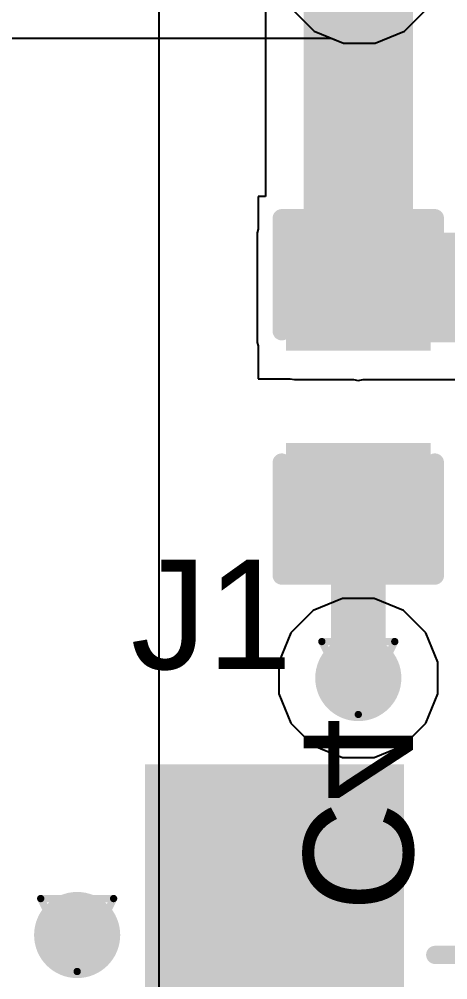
# Model space of a CAD drawing. Header units: inches. Extents: x 0 to 5359, y 0 to 5098.
# Drawn here: x 90.79 to 93.78, y 57.95 to 64.64 of the extents above; entities that cross this region are included whole.
import ezdxf

# ---------------------------------------------------------------- set-up
doc = ezdxf.new("R2010")
doc.units = ezdxf.units.IN
for name, color, linetype in [('Bottom Layer', 5, 'Continuous'), ('Bottom Overlay', 54, 'Continuous'), ('Bottom Paste', 16, 'Continuous'), ('Bottom Solder', 6, 'Continuous'), ('Drill Drawing', 1, 'Continuous'), ('Layer 1', 16, 'Continuous'), ('Layer 2', 76, 'Continuous'), ('Top Layer', 1, 'Continuous'), ('Top Overlay', 2, 'Continuous'), ('Top Paste', 8, 'Continuous'), ('Top Solder', 216, 'Continuous'), ('Via Holes', 16, 'Continuous')]:
    doc.layers.add(name, color=color, linetype=linetype)
doc.styles.add('Arial', font='', dxfattribs={"height": 0.2})
doc.styles.get('Arial').set_extended_font_data('Arial')

# ---------------------------------------------------------------- blocks, each defined once
blk = doc.blocks.new('5027740891_205')
at = {"layer": 'Top Layer'}
blk.add_hatch(color=1, dxfattribs=at).paths.add_polyline_path([(-7.3025, 8.175), (-5.7025, 8.175), (-5.7025, 6.675), (-7.3025, 6.675)])
at = {"layer": 'Top Paste'}
blk.add_hatch(color=8, dxfattribs=at).paths.add_polyline_path([(-7.3025, 8.175), (-5.7025, 8.175), (-5.7025, 6.675), (-7.3025, 6.675)])
at = {"layer": 'Top Solder'}
blk.add_hatch(color=216, dxfattribs=at).paths.add_polyline_path([(-7.4041, 8.2766), (-5.6009, 8.2766), (-5.6009, 6.5734), (-7.4041, 6.5734)])
at = {"layer": 'Top Overlay'}
blk.add_lwpolyline([(-5.3825, 6.95, 0.127, 0.127, 0), (-3.6725, 6.95, 0.127, 0.127, 0)], format="xyseb", dxfattribs=at)
blk.add_lwpolyline([(-5.4142, 6.95, 0.0635, 0.0635, 1), (-5.3507, 6.95, 0.0635, 0.0635, 1)], format="xyseb", close=True, dxfattribs=at)
blk = doc.blocks.new('C___0603_B_360')
at = {"layer": 'Bottom Layer'}
for points in [[(-1.143, -0.4445), (-1.143, 0.4445), (-0.381, 0.4445), (-0.381, -0.4445)], [(0.381, -0.4445), (0.381, 0.4445), (1.143, 0.4445), (1.143, -0.4445)]]:
    blk.add_hatch(color=5, dxfattribs=at).paths.add_polyline_path(points)
at = {"layer": 'Bottom Paste'}
for points in [[(-1.143, -0.4445), (-1.143, 0.4445), (-0.381, 0.4445), (-0.381, -0.4445)], [(0.381, -0.4445), (0.381, 0.4445), (1.143, 0.4445), (1.143, -0.4445)]]:
    blk.add_hatch(color=16, dxfattribs=at).paths.add_polyline_path(points)
at = {"layer": 'Bottom Solder'}
for points in [[(-1.203, -0.5045), (-1.203, 0.5045), (-0.321, 0.5045), (-0.321, -0.5045)], [(0.321, -0.5045), (0.321, 0.5045), (1.203, 0.5045), (1.203, -0.5045)]]:
    blk.add_hatch(color=6, dxfattribs=at).paths.add_polyline_path(points)
at = {"layer": 'Bottom Overlay'}
for points in [[(-1.2446, 0.5334, 0.127, 0.127, 0), (-0.4572, 0.5334, 0.127, 0.127, 0)], [(-1.2446, 0.5334, 0.127, 0.127, 0), (-1.2446, -0.5334, 0.127, 0.127, 0)], [(0.4572, 0.5334, 0.127, 0.127, 0), (1.2446, 0.5334, 0.127, 0.127, 0)], [(1.2446, 0.5334, 0.127, 0.127, 0), (1.2446, -0.5334, 0.127, 0.127, 0)], [(-1.2446, -0.5334, 0.127, 0.127, 0), (-0.4572, -0.5334, 0.127, 0.127, 0)], [(0.4572, -0.5334, 0.127, 0.127, 0), (1.2446, -0.5334, 0.127, 0.127, 0)]]:
    blk.add_lwpolyline(points, format="xyseb", dxfattribs=at)
for points in [[(-1.2764, 0.5334, 0.0635, 0.0635, 1), (-1.2128, 0.5334, 0.0635, 0.0635, 1)], [(-1.2764, 0.5334, 0.0635, 0.0635, 1), (-1.2128, 0.5334, 0.0635, 0.0635, 1)], [(-0.4889, 0.5334, 0.0635, 0.0635, 1), (-0.4254, 0.5334, 0.0635, 0.0635, 1)], [(0.4254, 0.5334, 0.0635, 0.0635, 1), (0.4889, 0.5334, 0.0635, 0.0635, 1)], [(1.2128, 0.5334, 0.0635, 0.0635, 1), (1.2764, 0.5334, 0.0635, 0.0635, 1)], [(1.2128, 0.5334, 0.0635, 0.0635, 1), (1.2764, 0.5334, 0.0635, 0.0635, 1)], [(-1.2764, -0.5334, 0.0635, 0.0635, 1), (-1.2128, -0.5334, 0.0635, 0.0635, 1)], [(-1.2764, -0.5334, 0.0635, 0.0635, 1), (-1.2128, -0.5334, 0.0635, 0.0635, 1)], [(-0.4889, -0.5334, 0.0635, 0.0635, 1), (-0.4254, -0.5334, 0.0635, 0.0635, 1)], [(0.4254, -0.5334, 0.0635, 0.0635, 1), (0.4889, -0.5334, 0.0635, 0.0635, 1)], [(1.2128, -0.5334, 0.0635, 0.0635, 1), (1.2764, -0.5334, 0.0635, 0.0635, 1)], [(1.2128, -0.5334, 0.0635, 0.0635, 1), (1.2764, -0.5334, 0.0635, 0.0635, 1)]]:
    blk.add_lwpolyline(points, format="xyseb", close=True, dxfattribs=at)

msp = doc.modelspace()

# ---------------------------------------------------------------- hatches: boundary and pattern name
at = {"layer": 'Bottom Layer'}
msp.add_hatch(color=5, dxfattribs=at).paths.add_polyline_path([(92.7121, 62.3869), (94.9153, 62.3869), (94.9153, 63.1498), (92.7121, 63.1498)])
h = msp.add_hatch(color=5, dxfattribs=at)
edge = h.paths.add_edge_path()
edge.add_arc((93.1566, 60.0486), 0.3, 0, 360)
h = msp.add_hatch(color=5, dxfattribs=at)
edge = h.paths.add_edge_path()
edge.add_arc((91.1979, 58.2585), 0.3, 0, 360)
at = {"layer": 'Layer 1'}
h = msp.add_hatch(color=16, dxfattribs=at)
edge = h.paths.add_edge_path()
edge.add_arc((93.1566, 60.0486), 0.3, 0, 360)
h = msp.add_hatch(color=16, dxfattribs=at)
edge = h.paths.add_edge_path()
edge.add_arc((91.1979, 58.2585), 0.3, 0, 360)
at = {"layer": 'Layer 2'}
h = msp.add_hatch(color=76, dxfattribs=at)
edge = h.paths.add_edge_path()
edge.add_arc((93.1566, 60.0486), 0.3, 0, 360)
h = msp.add_hatch(color=76, dxfattribs=at)
edge = h.paths.add_edge_path()
edge.add_arc((91.1979, 58.2585), 0.3, 0, 360)
at = {"layer": 'Top Layer'}
h = msp.add_hatch(color=1, dxfattribs=at)
edge = h.paths.add_edge_path()
edge.add_arc((93.1566, 60.0486), 0.3, 0, 360)
h = msp.add_hatch(color=1, dxfattribs=at)
edge = h.paths.add_edge_path()
edge.add_arc((91.1979, 58.2585), 0.3, 0, 360)
at = {"layer": 'Via Holes'}
h = msp.add_hatch(color=7, dxfattribs=at)
edge = h.paths.add_edge_path()
edge.add_arc((93.1566, 60.0486), 0.15, 0, 360)
h = msp.add_hatch(color=7, dxfattribs=at)
edge = h.paths.add_edge_path()
edge.add_arc((91.1979, 58.2585), 0.15, 0, 360)

# ---------------------------------------------------------------- linework, layer by layer
at = {"layer": 'Bottom Layer'}
for p, q in [((92.5092, 65.024), (92.5092, 63.4038)), ((92.5092, 63.4038), (92.4581, 63.4038)), ((92.4581, 63.4038), (92.4581, 63.1748)), ((92.4581, 63.1748), (92.4531, 63.1498)), ((92.4531, 63.1498), (92.4531, 62.3869)), ((92.4531, 62.3869), (92.4581, 62.3618)), ((92.4581, 62.3618), (92.4581, 62.1338)), ((92.4581, 62.1338), (92.6825, 62.1338)), ((92.6825, 62.1338), (92.7121, 62.1279)), ((92.7121, 62.1279), (93.1237, 62.1279)), ((93.1237, 62.1279), (93.1566, 62.1213)), ((93.1566, 62.1213), (93.1895, 62.1279)), ((93.1895, 62.1279), (94.0263, 62.1279))]:
    msp.add_line(p, q, dxfattribs=at)
for points in [[(93.1566, 62.7688, 0.762, 0.762, 0), (93.1566, 65.024, 0.762, 0.762, 0)], [(93.1566, 60.0486, 0.381, 0.381, 0), (93.1566, 61.2448, 0.381, 0.381, 0)]]:
    msp.add_lwpolyline(points, format="xyseb", dxfattribs=at)
for points in [[(92.9661, 62.7688, 0.381, 0.381, 1), (93.3471, 62.7688, 0.381, 0.381, 1)], [(93.0614, 61.2448, 0.1905, 0.1905, 1), (93.2519, 61.2448, 0.1905, 0.1905, 1)], [(93.0614, 60.0486, 0.1905, 0.1905, 1), (93.2519, 60.0486, 0.1905, 0.1905, 1)]]:
    msp.add_lwpolyline(points, format="xyseb", close=True, dxfattribs=at)
at = {"layer": 'Drill Drawing'}
for points in [[(92.9026, 60.3026, 0.0508, 0.0508, 0), (93.4106, 60.3026, 0.0508, 0.0508, 0)], [(92.9026, 60.3026, 0.0508, 0.0508, 0), (93.1566, 59.7946, 0.0508, 0.0508, 0)], [(93.1566, 59.7946, 0.0508, 0.0508, 0), (93.4106, 60.3026, 0.0508, 0.0508, 0)], [(90.9439, 58.5125, 0.0508, 0.0508, 0), (91.4519, 58.5125, 0.0508, 0.0508, 0)], [(90.9439, 58.5125, 0.0508, 0.0508, 0), (91.1979, 58.0045, 0.0508, 0.0508, 0)], [(91.1979, 58.0045, 0.0508, 0.0508, 0), (91.4519, 58.5125, 0.0508, 0.0508, 0)]]:
    msp.add_lwpolyline(points, format="xyseb", dxfattribs=at)
for points in [[(92.8899, 60.3026, 0.0254, 0.0254, 1), (92.9153, 60.3026, 0.0254, 0.0254, 1)], [(92.8899, 60.3026, 0.0254, 0.0254, 1), (92.9153, 60.3026, 0.0254, 0.0254, 1)], [(93.3979, 60.3026, 0.0254, 0.0254, 1), (93.4233, 60.3026, 0.0254, 0.0254, 1)], [(93.3979, 60.3026, 0.0254, 0.0254, 1), (93.4233, 60.3026, 0.0254, 0.0254, 1)], [(93.1439, 59.7946, 0.0254, 0.0254, 1), (93.1693, 59.7946, 0.0254, 0.0254, 1)], [(93.1439, 59.7946, 0.0254, 0.0254, 1), (93.1693, 59.7946, 0.0254, 0.0254, 1)], [(90.9312, 58.5125, 0.0254, 0.0254, 1), (90.9566, 58.5125, 0.0254, 0.0254, 1)], [(90.9312, 58.5125, 0.0254, 0.0254, 1), (90.9566, 58.5125, 0.0254, 0.0254, 1)], [(91.4392, 58.5125, 0.0254, 0.0254, 1), (91.4646, 58.5125, 0.0254, 0.0254, 1)], [(91.4392, 58.5125, 0.0254, 0.0254, 1), (91.4646, 58.5125, 0.0254, 0.0254, 1)], [(91.1852, 58.0045, 0.0254, 0.0254, 1), (91.2106, 58.0045, 0.0254, 0.0254, 1)], [(91.1852, 58.0045, 0.0254, 0.0254, 1), (91.2106, 58.0045, 0.0254, 0.0254, 1)]]:
    msp.add_lwpolyline(points, format="xyseb", close=True, dxfattribs=at)
at = {"layer": 'Layer 1'}
for p, q in [((92.6943, 64.7102), (92.8502, 64.5543)), ((93.4778, 64.5543), (93.6337, 64.7102)), ((92.8502, 64.5543), (93.0538, 64.47)), ((93.2742, 64.47), (93.4778, 64.5543)), ((93.0538, 64.47), (93.2742, 64.47))]:
    msp.add_line(p, q, dxfattribs=at)
at = {"layer": 'Layer 2'}
for p, q in [((91.7702, 57.558), (91.7702, 67.7926)), ((93.0464, 60.6026), (92.8428, 60.5183)), ((93.2668, 60.6026), (93.0464, 60.6026)), ((93.4704, 60.5183), (93.2668, 60.6026)), ((92.8428, 60.5183), (92.6869, 60.3624)), ((93.6263, 60.3624), (93.4704, 60.5183)), ((92.6869, 60.3624), (92.6026, 60.1588)), ((93.7106, 60.1588), (93.6263, 60.3624)), ((92.6026, 60.1588), (92.6026, 59.9384)), ((93.7106, 59.9384), (93.7106, 60.1588)), ((92.6026, 59.9384), (92.6869, 59.7348)), ((93.6263, 59.7348), (93.7106, 59.9384)), ((92.6869, 59.7348), (92.8428, 59.5789)), ((93.4704, 59.5789), (93.6263, 59.7348)), ((92.8428, 59.5789), (93.0464, 59.4946)), ((93.2668, 59.4946), (93.4704, 59.5789)), ((93.0464, 59.4946), (93.2668, 59.4946))]:
    msp.add_line(p, q, dxfattribs=at)
at = {"layer": 'Top Layer'}
for p, q in [((93.4778, 64.5543), (93.6337, 64.7102)), ((68.9591, 64.506), (92.9668, 64.506)), ((92.9668, 64.506), (93.0538, 64.47)), ((93.2742, 64.47), (93.4778, 64.5543)), ((93.0538, 64.47), (93.2742, 64.47))]:
    msp.add_line(p, q, dxfattribs=at)

# ---------------------------------------------------------------- block references
at = {"rotation": 90}
msp.add_blockref('C___0603_B_360', (93.1566, 62.0068), dxfattribs=at)
msp.add_blockref('5027740891_205', (99.075, 51.17))

# ---------------------------------------------------------------- texts
at = {"layer": 'Bottom Overlay', "style": 'Arial', "text_generation_flag": 2}
msp.add_text('C4', height=0.762, rotation=270, dxfattribs=at).set_placement((92.7757, 58.4202))
at = {"layer": 'Top Overlay', "style": 'Arial'}
msp.add_text('J1', height=0.762, dxfattribs=at).set_placement((91.571, 60.1109))

doc.saveas('drawing.dxf')
